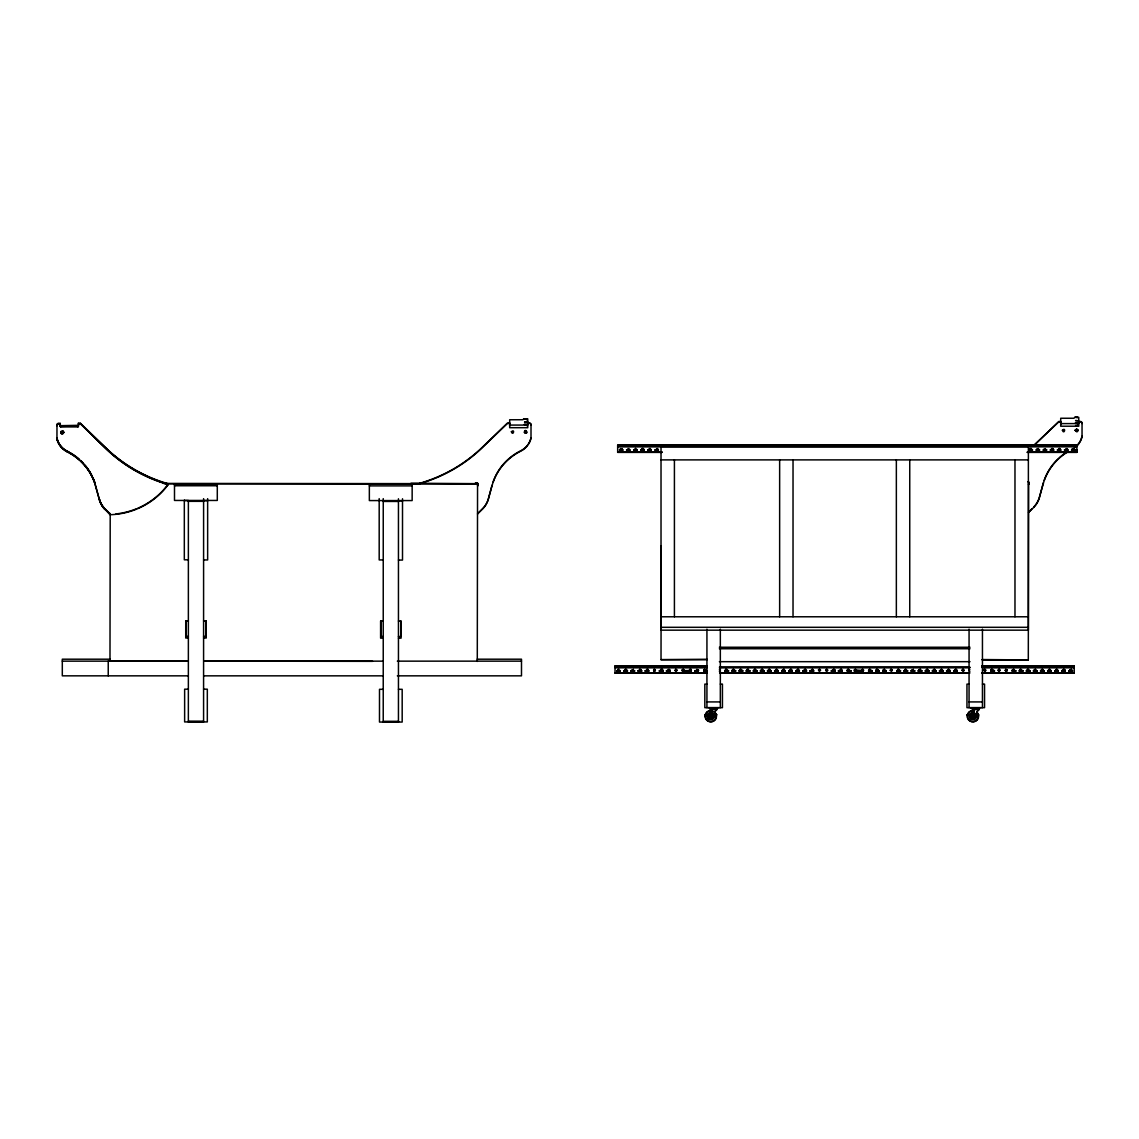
<?xml version="1.0" encoding="UTF-8"?>
<svg xmlns="http://www.w3.org/2000/svg" width="1139" height="1139" viewBox="0 0 1139 1139"><rect width="100%" height="100%" fill="white"/><g stroke="black" fill="none" stroke-linecap="round" stroke-linejoin="round"><path stroke-width="1.5" d="M184.319 500.178L184.319 559.804L188.376 559.804M186.07 620.912L186.07 636.388L188.376 636.388M188.362 721.927L188.376 500.519L184.319 500.519M203.582 721.927L203.596 498.64M205.888 620.912L205.888 636.388L203.582 636.388M207.64 498.64L207.64 559.947L203.596 559.947M379.187 498.626L379.187 559.932L383.231 559.932M380.924 621.04L380.924 636.516L383.231 636.516M383.231 722.055L383.245 498.626M398.451 722.055L398.451 498.768M400.757 621.04L400.757 636.516L398.451 636.516M402.508 498.768L402.508 560.075L398.451 560.075M493.244 481.939A56.395 54.473 -0.6 0 1 520.779 451.129A19.591 18.922 -0.6 0 0 531.002 438.116L531.016 424.633A1.751 1.694 -0.6 0 0 529.493 422.953L527.756 422.953L527.158 425.958M1075.444 447.314A19.591 18.922 -0.6 0 0 1082.036 436.621L1082.05 423.153A1.751 1.694 -0.6 0 0 1080.527 421.473L1078.79 421.458L1078.177 424.477M168.159 484.16A147.799 142.759 -0.6 0 1 105.785 448.197L80.584 423.836L105.785 448.225A147.799 142.759 0 0 0 168.159 484.217L168.159 484.602A73.878 71.358 0 0 1 110.212 514.714L104.788 509.076A23.876 23.065 0 0 1 99.364 499.423L94.58 482.708A56.395 54.473 0 0 0 67.13 451.841A19.591 18.922 0 0 1 56.95 438.8L56.978 424.947A1.751 1.694 -0.6 0 1 58.502 423.267L60.239 423.665L58.502 423.665A1.751 1.694 -0.6 0 0 56.978 425.345L56.978 425.715A1.751 1.694 0 0 1 58.502 424.035L60.239 423.651L58.502 424.035M60.239 423.267L60.438 426.385L78.449 426L78.022 426.812L60.538 426.783L60.239 425.303L60.538 426.385L77.808 426.356M168.145 483.762A147.799 142.759 -0.6 0 1 105.785 447.812L80.641 423.48L78.32 423.281L78.32 426.684M62.303 661.147L188.049 661.147L109.985 661.147L110.212 513.547M477.284 661.432L477.554 483.662L419.665 483.278A147.799 142.759 -0.6 0 0 482.139 447.428L507.353 423.124L509.674 422.939L509.674 425.943M707.148 659.695L661.019 659.666L661.189 545.766M982.174 659.908L1028.303 659.937L1028.574 482.181M1033.173 446.331L1058.843 421.458L1060.708 421.444L1061.007 424.576M667.824 670.316L668.266 669.348M669.419 671.07L669.86 670.102M631.903 670.33L633.441 669.305M711.049 708.529L710.38 711.619M971.539 716.972A1.595 1.595 0 0 0 974.457 715.776L974.087 715.449M662.741 670.131L661.987 671.241M712.117 714.281L711.946 708.529L709.825 708.529M710.309 716.189L711.249 716.303M641.698 449.506L642.239 448.538M682.147 669.903L682.916 671.255M703.674 669.903L707.219 670.643M720.104 669.903L719.35 671.255M748.807 670.515L748.038 669.163L746.728 669.974M782.607 669.903L783.361 671.255L784.686 670.444M784.686 670.515L783.917 669.163L782.607 669.974M818.471 669.903L819.24 671.255L820.55 670.444M854.35 669.903L863.248 670.572M885.131 670.515L884.362 669.163L883.052 669.974M890.185 670.245L890.983 669.163L892.307 669.974M892.307 669.903L891.538 671.255L890.228 670.444M897.361 670.245L898.158 669.163L899.483 669.974M911.755 670.515L913.321 669.348L913.065 671.255M918.917 669.903L919.686 671.255M920.995 670.515L920.241 669.163L918.917 669.974M954.795 669.903L955.564 671.255M990.859 669.903L994.447 670.572M1029.528 449.506L1030.069 448.538M1031.678 449.435L1031.364 450.247M1038.853 449.435L1038.312 450.403M1012.386 669.903L1013.155 671.255L1014.465 670.444M1014.465 670.515L1013.71 669.163L1012.386 669.974M1052.892 450.247L1053.205 449.435M1036.177 670.515L1035.422 669.163L1034.098 669.974M1067.514 449.777L1067.414 448.908M1072.724 448.908L1072.724 450.033M1074.732 449.435L1074.419 450.247M1069.977 669.903L1070.731 671.255M1072.055 670.515L1071.301 669.163L1069.977 669.974M60.111 425.602L60.239 426.655M60.894 432.763L61.349 431.083M63.67 432.393L63.271 431.083M78.434 426.114L78.32 425.317L60.239 425.687M1075.344 430.585L1075.387 429.859M1078.049 430.2L1077.038 431.852L1075.387 430.528M656.206 449.506L656.904 448.567M658.057 449.435L657.118 450.403L656.206 449.421M653.686 670.686L654.042 669.39M711.291 717.584L710.394 717.613L716.289 714.566M972.635 717.598C984.836 713.954 975.582 713.413 967.865 714.879M710.679 708.814L709.412 715.819L711.078 708.529M972.806 708.814L971.524 715.819L973.19 708.529L972.507 711.619M729.957 445.705L727.807 446.047L729.942 446.075M816.037 446.075L813.901 445.748M900.009 446.047L902.145 445.99M988.139 446.132L986.118 445.676L988.182 445.918M983.655 666.913L985.605 666.443M985.591 666.799L983.484 666.699M1074.333 445.776L1072.383 446.175M1071.6 666.87L1069.749 666.913M487.122 502.114A23.876 23.065 -0.6 0 0 488.403 498.64L492.105 485.171L488.403 499.024A23.876 23.065 -0.6 0 1 482.95 508.663L477.512 513.903L482.95 508.279A23.876 23.065 -0.6 0 0 486.709 502.954M1033.97 507.182L1033.97 506.784A23.876 23.065 -0.6 0 0 1039.423 497.159L1043.381 482.893L1039.423 497.544A23.876 23.065 -0.6 0 1 1033.97 507.182L1028.531 512.422L1031.792 508.891M1043.395 483.292L1044.278 480.06A56.395 54.473 -0.6 0 1 1058.088 458.86M973.631 709.184L974.073 708.529L971.951 708.529M492.105 485.57L493.244 481.555A56.395 54.473 -0.6 0 1 520.779 450.745A19.591 18.922 -0.6 0 0 527.414 445.349M1057.846 451.713L1059.996 451.685M634.551 449.321L635.534 448.396L636.616 449.165M620.2 449.307L620.655 448.567M621.04 450.446L622.307 449.634M622.221 449.976L622.15 448.851M677.093 666.457L674.943 666.472M677.064 666.813L675.114 666.899M937.995 446.075L935.902 445.961M1024.118 445.719L1022.309 446.217M1019.334 666.771L1021.484 666.457L1019.505 666.899M1065.022 451.699L1067.172 451.685M660.62 670.017L661.346 669.177M711.861 715.135L711.747 708.629M973.987 715.135L973.873 708.629M641.186 669.974L639.862 669.163L639.107 670.515M640.417 671.255L641.186 670.444M641.072 670.771L641.186 669.903M677.064 669.974L675.74 669.163L674.986 670.515M677.064 670.444L676.295 671.255M682.147 669.974L683.186 669.134L684.226 669.974M684.226 670.444L683.471 671.255M689.323 669.974L690.362 669.134L691.401 669.974M691.401 670.444L690.647 671.255M703.674 669.974L704.714 669.134L705.753 669.974M705.753 670.444L704.714 671.284L703.674 670.444M725.201 669.974L726.241 669.134L727.28 669.974M727.28 670.444L726.525 671.255M732.377 669.974L733.416 669.134L734.498 670.245M732.334 670.173L733.132 671.255L734.456 670.444M739.553 669.974L740.592 669.134L741.631 669.974M739.553 670.444L740.592 671.284L741.631 670.444M741.517 670.771L741.631 669.903M748.807 670.444L748.038 671.255M753.904 669.974L754.943 669.134L755.983 669.974M755.214 671.255L755.983 670.444M761.08 669.974L762.119 669.134L763.158 669.974M763.158 670.444L762.39 671.255M768.256 669.974L769.295 669.134L770.334 669.974M770.334 670.444L769.565 671.255M777.51 669.974L776.471 669.134L775.431 670.515M777.51 670.444L776.471 671.284L775.431 670.444M789.783 669.974L790.822 669.134L791.861 669.974M791.861 670.444L791.092 671.255M796.944 669.974L797.998 669.134L799.037 669.974M798.268 671.255L799.037 670.444M804.12 669.974L805.159 669.134L806.198 669.974M806.198 670.444L805.444 671.255M813.374 669.974L812.335 669.134L811.295 670.515M813.374 670.444L812.335 671.284L811.295 670.444M818.471 669.974L819.511 669.134L820.55 669.974M825.647 669.974L826.686 669.134L827.726 669.974M827.726 670.444L826.971 671.255M832.823 669.974L833.862 669.134L834.901 669.974M834.901 670.444L834.147 671.255M839.998 669.974L841.038 669.134L842.077 669.974M841.322 671.255L842.077 670.444M847.174 669.974L848.213 669.134L849.253 669.974M849.253 670.444L848.498 671.255M854.35 669.974L855.389 669.134L856.428 669.974M856.428 670.444L855.389 671.284L854.35 670.444M861.525 669.974L862.565 669.134L863.604 669.974M863.604 670.444L862.849 671.255M868.701 669.974L869.74 669.134L870.78 669.974M870.78 670.444L870.011 671.255M875.877 669.974L876.916 669.134L877.955 669.974M877.187 671.255L877.955 670.444M877.842 670.771L877.955 669.903M885.131 670.444L884.362 671.255M899.483 670.444L898.443 671.284L897.404 670.444M904.58 669.974L905.619 669.134L906.687 670.245M906.658 670.444L905.889 671.255M920.995 670.444L920.241 671.255M926.092 669.974L927.132 669.134L928.171 669.974M928.171 670.444L927.132 671.284L926.092 670.444M933.268 669.974L934.307 669.134L935.347 669.974M935.347 670.444L934.307 671.284L933.268 670.444M940.444 669.974L941.483 669.134L942.523 669.974M942.523 670.444L941.768 671.255M949.698 669.974L948.388 669.163L947.62 670.515M949.698 670.444L948.944 671.255M954.795 669.974L955.835 669.134L956.874 669.974M956.874 670.444L956.119 671.255M1053.162 449.706L1051.596 450.332M961.971 669.974L963.01 669.134L964.05 669.974M964.05 670.444L963.295 671.255M969.147 669.974L969.901 669.163M983.683 669.974L984.722 669.134L985.762 669.974M985.762 670.444L985.007 671.255M990.859 669.974L991.898 669.134L992.937 669.974M992.937 670.444L992.183 671.255M998.035 669.974L999.074 669.134L1000.113 669.974M1000.113 670.444L999.359 671.255M1007.289 669.974L1005.709 669.262L1005.21 670.515M1006.534 671.255L1007.289 670.444M1007.189 670.771L1007.289 669.903M1019.562 669.974L1020.601 669.134L1021.64 669.974M1021.64 670.444L1020.886 671.255M1026.922 669.974L1027.962 669.134L1029.001 669.974M1029.001 670.444L1028.246 671.255M1036.177 670.444L1035.422 671.255M1041.274 669.974L1042.313 669.134L1043.352 669.974M1043.352 670.444L1042.598 671.255M1048.449 669.974L1049.489 669.134L1050.528 669.974M1049.774 671.255L1050.528 670.444M1055.625 669.974L1056.665 669.134L1057.704 669.974M1057.704 670.444L1056.665 671.284L1055.625 670.444M1062.801 669.974L1063.84 669.134L1064.88 669.974M1064.125 671.255L1064.88 670.444M1064.78 670.771L1064.88 669.903M1071.301 671.255L1072.055 670.444M61.136 432.663L62.303 433.318L63.613 432.35M1075.387 430.243L1076.697 428.89L1078.049 430.585M1078.007 430.528L1076.341 431.453L1075.33 430.186M711.79 709.597L711.619 708.814L712.103 714.708L715.178 714.851M624.756 669.974L625.809 669.134L626.834 669.988M626.834 670.444L625.51 671.17M698.577 670.458L697.239 671.17M686.902 445.719L684.753 446.018L686.902 446.018M682.261 666.899L684.226 666.386L682.147 666.685M859.062 445.79L857.098 446.161M1029.143 445.733L1031.293 445.719M1029.143 446.018L1031.265 445.947M649.059 448.866L649.159 450.204M650.981 449.763L650.17 450.531M648.347 670.501L647.536 671.27M620.214 451.77L622.335 451.699M627.39 451.77L629.511 451.699M634.565 451.628L636.687 451.699M641.741 451.77L643.862 451.699M656.05 446.018L658.214 445.733L656.05 445.733M663.268 445.947L665.375 445.733L663.539 446.217M708.43 445.733L706.28 445.733L708.43 446.018M715.563 445.805L713.598 446.161M632.031 666.899L634.01 666.828M639.207 666.899L641.072 666.899M653.558 666.899L655.537 666.828M660.734 666.899L662.599 666.899M667.91 666.899L669.775 666.899M801.671 445.805L799.55 445.733L801.699 446.018M808.847 445.805L807.038 446.217M703.646 666.472L705.796 666.472L703.788 666.899M703.646 666.756L705.653 666.899M823.226 445.733L821.077 445.733L823.198 445.947M830.359 446.089L826.871 445.975M844.611 446.161L842.604 445.733L844.711 445.947M842.604 446.018L844.711 445.805L842.746 445.862M921.565 445.947L923.672 445.733L921.565 445.805M981.078 445.733L979.07 446.161M993.308 445.805L995.429 446.018L993.308 445.947M1014.792 446.018L1018.351 446.189M1016.913 445.805L1014.835 445.662L1016.942 446.018M1036.362 451.77L1038.469 451.699M1043.538 451.628L1045.645 451.699M1050.713 451.77L1052.82 451.699M1072.226 451.77L1074.348 451.699M992.752 666.828L990.773 666.899M997.807 666.472L999.957 666.472L997.949 666.899M997.807 666.756L999.814 666.899M1005.125 666.899L1006.99 666.899M1004.982 666.756L1007.104 666.685M1007.104 666.543L1005.025 666.543M1012.3 666.899L1014.279 666.828M1012.158 666.756L1014.308 666.472M1050.144 666.543L1048.179 666.899M1050.144 666.685L1048.065 666.386L1050.044 666.899M1055.212 666.756L1057.319 666.386L1055.355 666.899M1064.495 666.828L1062.53 666.899M712.459 716.175L716.303 709.597M714.509 712.687L716.189 709.796M974.4 716.488L978.116 710.124M976.621 712.687L978.316 709.796M656.107 451.613L658.2 451.699M710.28 717.613C698.449 713.996 710.394 714.765 704.756 715.164M627.361 446.004L629.34 446.175M624.713 666.742L626.863 666.472L624.841 666.885M648.903 445.79L650.981 446.104M648.347 666.842L646.24 666.457L648.219 666.899M617.651 669.789L619.089 669.319M699.104 446.004L701.083 446.175M787.305 445.819L785.312 446.146M696.47 666.742L698.62 666.771M698.563 666.842L696.584 666.885M871.307 446.004L873.456 446.032L871.42 445.847M957.401 446.004L959.551 445.748M1045.588 445.819L1043.495 446.004L1045.63 445.961M1040.975 666.885L1043.011 666.771M1042.954 666.557L1040.918 666.671L1042.982 666.699M648.903 451.756L651.024 451.713M972.578 715.847L973.147 716.602M777.225 670.899L777.51 669.903M1029.67 448.994L1031.137 448.609M1044.022 448.994L1045.488 448.609M1072.724 448.994L1074.191 448.609M1014.365 670.686L1012.671 670.899M61.136 431.738L61.349 431.467M61.079 432.108L63.428 432.122M61.079 433.034L63.414 433.034M1075.515 429.93L1076.697 429.275L1078.007 430.243M655.295 670.629L653.829 670.8M655.139 670.885L655.395 669.946M619.63 666.856L617.637 666.87M1029.215 451.599L1031.208 451.585M691.373 666.856L689.38 666.87M1038.27 446.189L1036.333 445.691M1035.764 666.856L1033.771 666.87M419.665 483.662A147.799 142.759 -0.6 0 0 482.139 447.812L507.311 423.551L509.688 423.324M1033.158 445.933L1058.786 421.857M636.416 450.104L635.405 450.46M620.442 448.823L622.278 449.179M618.021 669.376L618.406 671.27M712.259 714.922L710.693 713.996L706.337 715.121M977.29 714.851L972.82 713.996L968.449 715.121M711.989 714.808L710.693 714.011L709.198 715.007M974.386 714.922L972.82 714.011L971.325 715.007M815.951 445.847L814.086 445.89M902.045 445.847L900.066 445.819M1069.578 666.699L1071.714 666.728M1071.699 666.514L1069.621 666.557M974.457 714.666L972.848 713.769L971.225 715.007M643.535 450.161L642.239 450.332M1037.017 448.78L1038.312 448.609M1051.368 448.78L1053.062 448.994M1058.544 448.78L1060.067 448.78M1060.067 450.161L1058.772 450.332M1065.72 448.78L1067.015 448.609M985.491 670.899L983.683 670.444M63.2 433.304L61.89 433.646L60.993 432.336M698.591 670.003L696.797 669.419L696.598 670.743M698.065 671.085L694.818 670.857L698.364 670.928M679.613 445.862L677.577 446.032L679.727 446.004M765.807 445.79L763.671 446.032L765.835 446.004M674.971 666.699L677.05 666.671M1024.118 446.004L1021.968 445.733L1024.075 445.933M1019.362 666.699L1021.356 666.885M646.596 669.476L647.65 669.262M770.889 445.947L772.868 446.161M856.984 445.947L859.105 446.018M684.126 666.899L682.161 666.543M1028.517 666.899L1026.666 666.899M634.565 445.947L636.687 445.733L634.537 445.733M641.741 445.947L643.862 446.018L642.026 446.217M656.092 445.947L658.214 446.018M658.057 445.862L656.192 445.862M665.347 445.805L663.268 445.805L665.375 446.018M708.401 445.947L706.308 445.947L709.868 446.189M708.287 445.862L706.422 445.862M713.484 445.947L715.563 445.947M722.738 446.089L720.631 446.018L722.738 445.947M735.011 445.947L737.132 446.018L735.296 446.217M792.417 445.947L794.495 445.947M794.381 446.161L792.374 445.733M806.768 445.947L808.875 446.018M823.084 445.862L819.781 446.189M835.457 445.947L837.535 445.662L835.457 446.089M878.511 445.947L880.632 446.018L878.795 446.217M907.214 445.947L909.321 446.018L907.313 446.161M928.741 445.947L930.848 446.018L928.84 446.161M978.956 445.947L981.035 445.947M980.935 445.862L978.956 445.662L981.078 446.018M631.931 666.543L634.039 666.756M634.01 666.543L632.031 666.6M639.107 666.685L641.214 666.756M641.186 666.543L639.107 666.543M1000.483 445.947L1002.562 445.662L1000.597 446.161M653.459 666.543L655.566 666.756M655.537 666.543L653.558 666.6M1009.738 446.089L1007.616 446.018L1009.738 445.947M660.634 666.685L662.741 666.756M662.713 666.543L660.634 666.543M667.81 666.685L669.917 666.756M669.889 666.543L667.81 666.543M1050.713 445.947L1052.82 446.018L1050.813 446.161M1065.05 445.947L1067.172 445.733L1065.022 445.733M1057.22 666.899L1055.241 666.543M1062.388 666.472L1064.538 666.756M1064.495 666.543L1062.53 666.6M1075.586 425.431L1077.366 425.388M624.77 666.671L626.706 666.899M705.867 714.936L704.856 715.164L710.323 714.11M709.113 714.893L710.266 713.868M701.197 445.819L699.132 445.79M785.255 445.933L787.334 445.961M959.38 445.876L957.515 445.847M698.563 666.557L696.484 666.529M669.419 670.985L667.881 670.501M866.21 446.118L864.131 446.061L866.181 445.904M950.296 445.918L952.361 445.975L950.453 446.189M1036.39 445.918L1038.384 445.904M661.09 669.362L662.4 669.49M662.243 671.042L661.432 671.184M973.347 717.584L974.158 716.901A1.438 1.438 0 0 1 973.29 717.57L973.105 717.584M642.239 448.609L643.535 448.78M1031.137 450.332L1030.069 450.332M1037.245 450.332L1038.312 450.332M1044.42 450.332L1045.488 450.332M1072.297 445.904L1074.348 445.99M1067.015 450.332L1065.947 450.332M1074.191 450.332L1073.109 450.332M683.727 671.07L682.66 671.07M741.133 671.07L740.307 671.17M748.309 671.07L746.728 670.444M776.997 671.07L775.93 671.07M805.7 671.07L804.12 670.444M834.403 671.07L833.591 671.17M841.579 671.07L839.998 670.444M870.281 671.07L868.701 670.444M898.97 671.07L897.902 671.07M927.673 671.07L926.861 671.17M934.848 671.07L933.781 671.07M963.551 671.07L961.971 670.444M983.569 666.642L985.548 666.657M1035.678 671.07L1034.098 670.444M1064.381 671.07L1063.57 671.17M1071.557 671.07L1070.475 671.07M627.902 448.609L629.198 448.78M628.956 450.332L627.888 450.332M654.042 669.461L655.153 669.618M798.952 672.565L797.086 672.58M885.046 672.565L883.181 672.58M1057.234 672.565L1055.383 672.58M936.002 445.89L937.981 445.933M1022.139 445.876L1023.961 445.876M806.113 672.565L804.248 672.58M892.207 672.565L890.356 672.58M1064.41 672.565L1062.545 672.58M649.472 448.581L650.54 448.638M650.44 450.361L649.372 450.304M916.354 446.161L914.346 446.018L916.468 445.947M1059.854 446.161L1057.846 446.018L1059.968 445.947M619.545 672.565L617.694 672.565M626.735 672.565L624.855 672.565M633.896 672.565L632.031 672.565M641.072 672.565L639.207 672.565M647.806 671.099L646.354 670.643M691.302 672.565L689.437 672.565M698.478 672.565L696.612 672.565M705.653 672.565L703.788 672.565M727.18 672.565L725.315 672.565M755.869 672.565L754.004 672.565M777.396 672.565L775.531 672.565M784.401 672.622L782.707 672.565M791.747 672.565L789.882 672.565M813.274 672.565L811.409 672.565M841.977 672.565L840.283 672.622M863.49 672.565L861.625 672.565M870.666 672.565L868.801 672.565M877.842 672.565L875.976 672.565M899.369 672.565L897.504 672.565M928.071 672.565L926.206 672.565M949.599 672.565L947.733 672.565M956.774 672.565L954.909 672.565M963.95 672.565L962.085 672.565M985.463 672.565L983.598 672.565M1014.166 666.6L1012.201 666.543M1014.166 672.565L1012.3 672.565M1035.693 672.565L1033.828 672.565M1042.868 672.565L1041.003 672.565M1050.044 672.565L1048.179 672.565M1071.571 672.565L1069.706 672.565M734.342 672.58L732.477 672.565M820.436 672.58L818.571 672.565M906.544 672.58L904.679 672.565M992.639 672.58L990.773 672.565M655.409 672.58L653.544 672.565M662.585 672.58L660.876 672.622M629.34 445.876L627.375 445.79M648.219 672.58L646.354 672.551M676.893 672.594L675.199 672.608M763.002 672.594L761.293 672.608M849.096 672.594L847.388 672.608M935.19 672.594L933.482 672.608M1021.299 672.594L1019.59 672.608M684.069 672.594L682.361 672.608M770.163 672.594L768.455 672.608M856.257 672.594L854.549 672.608M942.352 672.594L940.643 672.608M1028.46 672.594L1026.752 672.608M669.689 672.608L667.981 672.594M1059.711 451.585L1058.202 451.613M1066.887 451.599L1065.364 451.613M633.327 671.156L632.273 670.956M622.022 451.599L620.499 451.599M629.198 451.599L627.674 451.599M636.374 451.599L634.85 451.599M643.535 451.599L642.026 451.599M894.656 446.217L892.819 446.018L894.941 445.947M966.413 446.217L964.576 445.733L966.684 445.947M1038.156 451.599L1036.632 451.599M1045.331 451.599L1043.808 451.599M1052.507 451.599L1050.984 451.599M1074.034 451.599L1072.511 451.599M741.204 672.594L739.98 672.594M748.437 672.608L747.099 672.608M827.313 672.594L826.074 672.594M834.531 672.608L833.193 672.608M913.407 672.594L912.168 672.594M920.625 672.608L919.301 672.608M999.501 672.594L998.262 672.594M1006.719 672.608L1005.395 672.608M657.872 451.599L656.349 451.599M650.668 451.613L649.358 451.642M1030.895 451.613L1029.585 451.628M1051.852 448.51L1052.664 448.609M1059.028 448.51L1059.84 448.609M812.62 671.17L811.808 671.07M905.889 671.17L904.58 670.444M1020.886 671.17L1019.562 670.444M1042.598 671.17L1041.274 670.444M1058.843 421.843L1060.708 421.843M715.264 714.637L710.38 713.811L712.345 714.666M716.545 714.566L715.377 714.637L716.16 714.58M968.492 714.908C961.444 715.719 982.573 714.666 978.145 714.794M973.233 715.192C974.699 716.545 971.04 717.499 972.777 715.207M710.95 715.192C713.042 716.944 708.586 717.285 710.622 715.207M967.481 715.121C966.043 714.637 968.065 714.609 971.795 717.057M711.434 715.178L710.067 715.221L710.152 717.613L710.095 715.036L711.434 715.007L710.836 717.598M973.56 715.178L972.193 715.221L972.265 717.613L972.863 714.509L973.631 717.57M716.018 714.794L716.944 714.779L705.069 715.15M1060.708 423.594L1078.79 423.594M509.674 425.075L527.756 425.075M617.665 445.321L1076.853 445.321M617.665 445.904L1076.853 445.904M619.445 446.189L622.99 445.975M626.535 446.189L630.081 445.975M633.626 446.189L637.171 445.975M647.806 445.975L651.351 446.189M654.897 445.975L658.442 446.189M683.272 445.975L686.817 446.189M727.593 446.189L731.138 445.975M734.683 446.189L738.229 445.975M748.864 445.975L752.409 446.189M755.954 445.975L759.499 446.189M763.045 446.189L766.59 445.975M770.135 445.975L773.68 446.189M777.239 445.975L780.784 446.189M791.42 445.975L794.965 446.189M798.51 445.975L802.055 446.189M871.193 445.975L874.738 446.189M878.283 445.975L881.842 446.189M899.568 446.189L903.113 445.975M906.658 445.975L910.203 446.189M920.839 446.189L924.384 445.975M935.019 445.975L938.564 446.189M942.11 445.975L945.655 446.189M963.395 445.975L966.94 446.189M970.485 445.975L974.03 446.189M991.756 445.975L995.301 446.189M1043.167 446.189L1046.713 445.975M1050.258 446.189L1053.817 445.975M1064.452 445.975L1067.998 446.189M1071.543 445.975L1076.853 446.189M617.665 446.431L1076.853 446.274M617.665 446.716L1076.853 446.815M619.445 449.834L622.99 449.905M626.535 449.834L630.081 449.905M633.626 449.905L637.171 449.834M640.716 449.905L644.261 449.834M647.806 449.834L651.351 449.905M654.897 449.905L658.442 449.834M1028.987 449.905L1032.532 449.834M1036.077 449.905L1039.622 449.834M1043.167 449.905L1046.713 449.834M1050.258 449.905L1053.817 449.834M1057.362 449.905L1060.907 449.834M1064.452 449.834L1067.998 449.905M1071.543 449.905L1076.853 449.834M619.445 450.204L622.99 450.119M626.535 450.119L630.081 450.204M633.626 450.204L637.171 450.119M640.716 450.204L644.261 450.119M647.806 450.204L651.351 450.119M654.897 450.119L658.442 450.204M1028.987 450.119L1032.532 450.204M1036.077 450.119L1039.622 450.204M1043.167 450.204L1046.713 450.119M1050.258 450.119L1053.817 450.204M1057.362 450.119L1060.907 450.204M1064.452 450.119L1067.998 450.204M1071.543 450.204L1076.853 450.119M661.987 452.397L617.665 452.397L617.665 445.022L1076.853 445.022L1076.853 452.397L1027.221 452.397M661.019 459.885L1028.375 459.885M174.495 485.755L217.293 485.755M369.349 485.883L412.161 485.883M203.596 500.662L207.64 500.662M188.376 500.804L203.596 500.804M383.245 500.918L402.508 500.79M188.376 501.331L203.596 501.331M383.245 501.445L398.451 501.445M661.019 616.783L1028.375 616.783M188.376 620.912L185.742 620.912L185.728 638.011L188.376 638.011M203.582 620.912L206.23 620.912L206.23 638.011L203.582 638.011M383.231 621.04L380.597 621.04L380.597 638.139L383.231 638.139M398.451 621.04L401.085 621.04L401.085 638.139L398.451 638.139M661.019 627.304L1028.375 627.304M719.378 647.251L970.001 647.251M719.378 648.746L970.001 648.746M110.184 659.196L62.303 659.196L62.303 675.84L188.049 675.84M477.17 659.196L521.491 659.196L521.491 675.84L397.34 675.84M383.145 661.147L204.009 661.147L372.595 661.346M397.34 661.147L521.491 661.147M719.378 661.674L970.001 661.674M707.219 665.76L615.032 665.76L615.032 673.135L707.219 673.135M982.032 665.76L1074.219 665.76L1074.219 673.135L982.032 673.135M615.032 666.059L707.219 666.059M982.032 666.059L1074.219 666.059M615.032 667.169L707.219 667.169M719.378 667.226L970.001 667.226M982.032 667.169L1074.219 667.169M615.032 667.454L707.219 667.554L615.032 667.625M969.616 667.454L719.634 667.554L969.616 667.625M1074.219 667.454L982.032 667.554L1074.219 667.625M616.811 670.643L620.356 670.572M623.901 670.643L627.447 670.572M630.992 670.572L634.537 670.643M638.082 670.572L641.627 670.643M645.172 670.572L648.717 670.643M659.353 670.572L662.898 670.643M666.443 670.643L669.988 670.572M682.403 670.643L691.273 670.572M694.818 670.572L698.364 670.643M724.959 670.643L728.504 670.572M732.05 670.643L735.595 670.572M739.14 670.643L742.685 670.572M746.23 670.572L749.775 670.643M753.32 670.643L756.866 670.572M760.411 670.572L763.956 670.643M767.501 670.643L771.046 670.572M774.591 670.572L778.136 670.643M781.681 670.572L785.241 670.643M788.786 670.643L792.331 670.572M795.876 670.572L799.421 670.643M802.967 670.643L806.512 670.572M810.057 670.643L813.602 670.572M831.328 670.643L834.901 669.903M838.418 670.572L841.963 670.643M847.288 670.572L850.833 670.643M868.559 670.643L872.104 670.572M875.649 670.643L879.194 670.572M882.739 670.643L886.284 670.572M896.934 670.643L900.479 670.572M904.024 670.572L907.569 670.643M911.115 670.572L914.66 670.643M918.205 670.572L921.75 670.643M925.295 670.572L928.84 670.643M932.385 670.572L935.931 670.643M939.476 670.643L943.021 670.572M946.566 670.643L950.111 670.572M953.656 670.643L957.201 670.572M1012.172 670.572L1015.717 670.643M1019.263 670.643L1022.808 670.572M1026.353 670.643L1029.898 670.572M1033.443 670.572L1036.988 670.643M1040.533 670.572L1044.079 670.643M1047.624 670.643L1051.169 670.572M1054.714 670.643L1058.259 670.572M1061.804 670.572L1065.364 670.643M1068.909 670.643L1072.454 670.572M616.811 671.441L620.356 671.441M623.901 671.441L627.447 671.441M630.992 671.441L634.537 671.441M638.082 671.441L641.627 671.441M645.172 671.441L648.717 671.441M659.353 671.441L662.898 671.441M666.443 671.441L669.988 671.441M682.403 671.441L691.273 671.441M694.818 671.441L698.364 671.441M703.674 671.441L707.219 671.441M724.959 671.441L728.504 671.441M732.05 671.441L735.595 671.441M739.14 671.441L742.685 671.441M746.23 671.441L749.775 671.441M753.32 671.441L756.866 671.441M760.411 671.441L763.956 671.441M767.501 671.441L771.046 671.441M774.591 671.441L778.136 671.441M781.681 671.441L785.241 671.441M788.786 671.441L792.331 671.441M795.876 671.441L799.421 671.441M802.967 671.441L806.512 671.441M810.057 671.441L813.602 671.441M831.328 671.441L834.873 671.441M838.418 671.441L841.963 671.441M847.288 671.441L850.833 671.441M854.378 671.441L863.248 671.441M868.559 671.441L872.104 671.441M875.649 671.441L879.194 671.441M882.739 671.441L886.284 671.441M896.934 671.441L900.479 671.441M904.024 671.441L907.569 671.441M911.115 671.441L914.66 671.441M918.205 671.441L921.75 671.441M925.295 671.441L928.84 671.441M932.385 671.441L935.931 671.441M939.476 671.441L943.021 671.441M946.566 671.441L950.111 671.441M953.656 671.441L957.201 671.441M990.887 671.441L994.447 671.441M1012.172 671.441L1015.717 671.441M1019.263 671.441L1022.808 671.441M1026.353 671.441L1029.898 671.441M1033.443 671.441L1036.988 671.441M1040.533 671.441L1044.079 671.441M1047.624 671.441L1051.169 671.441M1054.714 671.441L1058.259 671.441M1061.804 671.441L1065.364 671.441M1068.909 671.441L1072.454 671.441M615.032 672.793L707.219 672.793M719.634 672.793L969.616 672.793M982.032 672.793L1074.219 672.793M615.032 672.836L707.219 672.864M719.634 672.836L969.616 672.864M982.032 672.836L1074.219 672.864M719.634 673.135L969.616 673.135M204.009 675.84L383.145 675.84M706.935 684.112L704.827 684.112L704.827 707.675L722.439 707.675L722.439 684.112L720.332 684.112M969.061 684.112L966.954 684.112L966.954 707.675L984.552 707.675L984.552 684.112L982.444 684.112M188.376 689.18L184.632 689.18L184.632 721.927L207.326 721.927L207.326 689.18L203.582 689.18M383.231 689.309L379.501 689.309L379.486 722.055L402.181 722.055L402.181 689.309L398.451 689.309M706.935 701.923L720.332 701.923M969.061 701.923L982.444 701.923M710.095 708.287L717.186 708.287M972.222 708.287L979.298 708.287M709.825 708.814L716.673 708.814L717.257 709.597L711.334 709.597M971.951 708.814L978.8 708.814L979.383 709.597M973.461 709.597L979.241 709.597M188.362 721.186L203.582 721.186M383.231 721.314L398.451 721.314M188.362 721.713L203.582 721.742M383.231 721.87L398.451 721.841M1078.79 421.857L1080.527 421.857A1.751 1.694 -0.6 0 1 1082.05 423.537L1082.05 423.153M527.756 423.338L529.507 423.338A1.751 1.694 -0.6 0 1 531.016 425.018L531.016 424.633M168.159 484.602A147.799 142.759 0 0 1 105.785 448.609L80.641 423.865L78.32 423.281M410.951 483.263L423.025 483.278M163.489 483.42L418.995 483.619M165.269 483.804L477.554 484.047M707.148 659.324L661.019 659.666M982.174 659.538L1028.303 659.937M80.527 423.409C76.512 424.363 81.382 425.203 80.3 423.324M726.241 669.205L727.18 669.732M690.362 669.205L691.131 669.518M650.91 445.89L648.874 445.719M526.816 421.074L527.756 421.587M635.405 450.531L634.594 449.777M621.04 450.531L620.242 449.763M660.634 670.472L661.432 671.255M648.376 666.699L646.368 666.885M643.065 448.424L643.862 449.506M1063.57 671.255L1062.801 670.444M1049.218 671.255L1048.449 670.444M1027.691 671.255L1026.922 670.444M1005.21 670.444L1005.979 671.255M998.035 670.444L998.803 671.255M990.859 670.444L991.628 671.255M969.901 671.255L969.147 670.444M948.388 671.255L947.62 670.444M941.213 671.255L940.444 670.444M912.51 671.255L911.713 670.173M883.807 671.255L883.052 670.444M876.631 671.255L875.877 670.444M862.28 671.255L861.525 670.444M847.943 671.255L847.174 670.444M833.591 671.255L832.823 670.444M826.416 671.255L825.647 670.444M797.713 671.255L796.944 670.444M790.537 671.255L789.783 670.444M769.01 671.255L768.256 670.444M761.834 671.255L761.08 670.444M754.659 671.255L753.904 670.444M725.97 671.255L725.201 670.444M719.35 669.163L720.104 669.974M690.092 671.255L689.323 670.444M675.74 671.255L674.986 670.444M639.862 671.255L639.107 670.444M62.659 431.126C65.663 432.236 61.349 436.066 60.937 432.72M62.602 431.112L63.556 432.436M657.374 448.567L658.029 449.293M625.51 671.255L624.756 670.43M647.65 669.177L648.376 670.031M772.968 445.947L770.847 445.733M1038.312 448.538L1038.853 449.506M642.239 450.403L641.698 449.435M77.723 426.684L77.708 425.901M110.212 513.917L104.788 508.663L110.212 514.714M110.212 514.301L104.788 509.062A23.876 23.065 -0.6 0 1 99.364 499.409L99.364 499.024A23.876 23.065 -0.6 0 0 99.62 499.907M669.504 669.419L669.86 670.173M632.273 671.028L631.903 670.245M662.4 669.405L662.741 670.202M1074.419 448.695L1074.732 449.506M1052.892 448.695L1053.205 449.506M1037.017 450.247L1036.704 449.435M1031.364 448.695L1031.678 449.506M1029.841 450.247L1029.528 449.435M524.481 432.336C529.564 434.429 523.94 427.709 524.709 432.991C529.521 434.642 524.709 426.94 524.353 432.407M653.829 670.871L653.558 670.159M104.788 509.46A23.876 23.065 0 0 1 99.364 499.807L94.565 481.925A56.395 54.473 -0.6 0 0 93.184 478.38M712.202 715.833L711.96 715.449M60.951 432.008L60.937 433.105M974.229 714.708L973.731 708.814L974.244 714.281M1082.036 436.621L1082.022 436.237A19.591 18.922 -0.6 0 1 1075.444 446.915M531.002 438.116L531.002 437.718A19.591 18.922 -0.6 0 1 528.254 444.196M56.95 438.8L56.95 438.415A19.591 18.922 0 0 0 67.13 451.457A56.395 54.473 -0.6 0 1 79.887 460.213A56.395 54.473 0 0 0 67.13 451.457A19.591 18.922 -0.6 0 1 56.95 438.43L56.95 438.045A19.591 18.922 -0.6 0 0 67.13 451.072L67.13 451.841M60.837 425.886L60.837 426.655M56.978 424.947L56.978 425.345A1.751 1.694 0 0 1 58.502 423.651M1014.977 459.885L1014.977 616.783M982.444 629.184L982.444 707.675M981.234 707.675L970.3 707.675L971.04 707.96M969.061 629.184L969.061 707.675M909.748 459.885L909.748 616.783M896.35 459.885L896.35 616.783M793.029 459.885L793.029 616.783M779.646 459.885L779.646 616.783M720.332 629.184L720.332 707.675M719.122 707.675L708.173 707.675M706.935 629.184L706.935 707.675M674.416 459.885L674.416 616.783M108.233 661.147L108.233 675.84M1027.891 481.669A1.694 1.637 -0.6 0 1 1028.574 484.531L1028.574 484.132A1.694 1.637 -0.6 0 0 1029.158 482.495M1074.291 448.168A19.591 18.922 -0.6 0 1 1071.813 449.649M1073.08 448.567A19.591 18.922 -0.6 0 1 1071.813 449.25M1030.98 448.396A147.799 142.759 -0.6 0 1 1028.745 450.418M1044.278 480.459A56.395 54.473 -0.6 0 1 1068.396 451.5M1059.028 457.978A56.395 54.473 -0.6 0 1 1067.271 451.77M976.778 712.331A5.453 5.453 0 0 1 975.639 720.902A5.453 5.453 0 0 1 967.652 717.598A5.453 5.453 0 0 1 972.92 710.736M976.977 712.131A5.738 5.738 0 0 1 975.796 721.158A5.738 5.738 0 0 1 967.381 717.67A5.738 5.738 0 0 1 972.92 710.451M975.482 713.612A3.631 3.631 0 0 1 974.742 719.335A3.631 3.631 0 0 1 969.403 717.129A3.631 3.631 0 0 1 972.92 712.544M975.568 714.651A3.061 3.061 0 0 1 973.446 719.193A3.061 3.061 0 0 1 969.901 715.648A3.061 3.061 0 0 1 974.443 713.541M971.382 715.776A1.595 1.595 0 0 1 973.332 714.651M713.527 711.462A5.453 5.453 0 0 1 714.31 720.361A5.453 5.453 0 0 1 705.682 718.054A5.453 5.453 0 0 1 710.807 710.736M714.851 712.131A5.738 5.738 0 0 1 713.669 721.158A5.738 5.738 0 0 1 705.255 717.67A5.738 5.738 0 0 1 710.793 710.451M713.37 713.612A3.631 3.631 0 0 1 712.886 719.165A3.631 3.631 0 0 1 707.504 717.727A3.631 3.631 0 0 1 709.853 712.672M713.441 714.651A3.061 3.061 0 0 1 711.334 719.193A3.061 3.061 0 0 1 707.775 715.648A3.061 3.061 0 0 1 712.331 713.541M712.174 716.972A1.595 1.595 0 0 1 709.426 716.972M709.255 715.776A1.595 1.595 0 0 1 711.206 714.651M477.554 486.011A1.694 1.637 -0.6 0 0 477.682 483.591A1.694 1.637 -0.6 0 0 475.162 483.705L475.162 483.32A1.694 1.637 -0.6 0 1 477.682 483.192M477.967 483.562A1.694 1.637 -0.6 0 1 477.54 485.627M168.159 484.217A73.878 71.358 0 0 1 137.748 508.265M136.438 508.806A73.878 71.358 0 0 1 122.898 512.863M121.503 513.134A73.878 71.358 0 0 1 115.879 513.945M104.162 507.966A23.876 23.065 -0.6 0 1 99.919 500.79M67.13 451.072A56.395 54.473 -0.6 0 1 69.422 452.283M70.547 452.938A56.395 54.473 -0.6 0 1 78.918 458.96M80.826 460.697A56.395 54.473 -0.6 0 1 82.634 462.519M85.197 465.381A56.395 54.473 -0.6 0 1 91.547 474.935M174.495 483.804L174.495 500.448L217.293 500.448L217.293 483.804L174.495 483.804M369.349 483.933L369.349 500.576L412.147 500.576L412.161 483.933L369.349 483.933M523.726 418.825L522.915 419.736L509.674 419.75L509.674 427.695L527.756 427.695L527.741 418.825L523.726 418.825M1074.746 417.33L1073.949 418.255L1060.708 418.255L1060.708 426.214L1078.79 426.214L1078.761 417.33L1074.746 417.33M511.368 431.724C513.048 436.735 515.383 428.164 511.368 431.724M1062.402 430.229C1064.068 435.255 1066.417 426.684 1062.402 430.229M849.808 445.662L851.929 446.004L849.808 445.662M943.078 445.662L945.156 445.947L943.078 445.662M945.199 445.719L943.049 445.733L945.171 445.79M1026.538 666.4L1028.659 666.457L1026.538 666.4M641.741 445.662L643.862 445.733L641.741 445.662M670.444 445.662L672.523 445.947L670.444 445.662M672.551 445.733L670.401 445.733L672.523 445.805M720.66 445.662L722.781 445.733L720.66 445.662M735.011 445.662L737.132 445.733L735.011 445.662M742.187 445.662L744.308 445.733L742.187 445.662M742.187 445.947L744.308 446.018L742.187 445.947M749.362 445.662L751.484 446.018L749.476 445.591M756.538 445.662L758.659 445.733L756.538 445.662M756.538 445.947L758.659 446.018L756.538 445.947M828.281 445.662L830.359 445.947L828.281 445.662M878.511 445.662L880.632 445.733L878.511 445.662M885.686 445.662L887.808 446.018L885.8 445.591M892.862 445.662L894.969 445.733L892.862 445.662M907.214 445.662L909.321 445.733L907.313 445.591M914.389 445.662L916.496 445.733L914.389 445.662M928.741 445.662L930.848 445.733L928.84 445.591M971.781 445.662L973.859 445.947L971.781 445.662M973.902 445.733L971.752 445.733L973.859 445.805M1007.659 445.662L1009.78 445.733L1007.659 445.662M1050.713 445.662L1052.82 445.733L1050.813 445.591M1057.875 445.662L1059.996 445.733L1057.875 445.662M524.438 424.377L526.645 424.463L524.438 424.377M1075.458 422.882L1077.679 422.982L1075.458 422.882M712.032 716.901L711.092 717.584A1.438 1.438 0 0 0 712.032 716.901M524.666 418.81L526.859 418.924L524.666 418.81M1075.686 417.315L1077.878 417.444L1075.686 417.315M620.242 445.634L622.321 445.748L620.242 445.634M620.242 445.918L622.321 446.047L620.242 445.918M617.609 666.372L619.687 666.486L617.609 666.372M691.999 445.634L694.078 445.762L691.999 445.634M691.999 445.918L694.078 446.047L691.999 445.918M778.094 445.634L780.172 445.762L778.094 445.634M778.094 445.918L780.172 446.047L778.094 445.918M864.202 445.634L866.266 445.762L864.202 445.634M689.366 666.358L691.444 666.5L689.494 666.301M950.296 445.634L952.375 445.762L950.424 445.563M1033.756 666.358L1035.835 666.5L1033.899 666.301M524.581 422.071L526.745 422.213L524.581 422.071M1075.6 420.576L1077.779 420.732L1075.6 420.576M990.773 666.614L992.781 666.756L990.773 666.614M1028.375 446.502L661.019 446.502L661.019 630.166L1028.375 630.166L1028.375 446.502M661.987 452.112L617.665 452.055L661.987 452.126M1076.853 452.055L1027.221 452.112L1076.853 452.126M707.219 666.642L615.032 666.642L707.219 666.714M1074.219 666.642L982.032 666.642L1074.219 666.714M620.356 670.857L616.811 670.857L620.356 670.928M627.447 670.857L623.901 670.857L627.447 670.928M634.537 670.857L630.992 670.857L634.537 670.928M641.627 670.857L638.082 670.857L641.627 670.928M648.717 670.857L645.172 670.857L648.717 670.928M662.898 670.857L659.353 670.857L662.898 670.928M669.988 670.857L666.443 670.857L669.988 670.928M691.273 670.857L682.403 670.857L691.273 670.928M707.219 670.857L703.674 670.857L707.219 670.928M728.504 670.857L724.959 670.857L728.504 670.928M735.595 670.857L732.05 670.857L735.595 670.928M742.685 670.857L739.14 670.857L742.685 670.928M749.775 670.857L746.23 670.857L749.775 670.928M756.866 670.857L753.32 670.857L756.866 670.928M763.956 670.857L760.411 670.857L763.956 670.928M771.046 670.857L767.501 670.857L771.046 670.928M778.136 670.857L774.591 670.857L778.136 670.928M785.241 670.857L781.681 670.857L785.241 670.928M792.331 670.857L788.786 670.857L792.331 670.928M799.421 670.857L795.876 670.857L799.421 670.928M806.512 670.857L802.967 670.857L806.512 670.928M813.602 670.857L810.057 670.857L813.602 670.928M834.873 670.857L831.328 670.857L834.873 670.928M841.963 670.857L838.418 670.857L841.963 670.928M850.833 670.857L847.288 670.857L850.833 670.928M863.248 670.857L854.378 670.857L863.248 670.928M872.104 670.857L868.559 670.857L872.104 670.928M879.194 670.857L875.649 670.857L879.194 670.928M886.284 670.857L882.739 670.857L886.284 670.928M900.479 670.857L896.934 670.857L900.479 670.928M907.569 670.857L904.024 670.857L907.569 670.928M914.66 670.857L911.115 670.857L914.66 670.928M921.75 670.857L918.205 670.857L921.75 670.928M928.84 670.857L925.295 670.857L928.84 670.928M935.931 670.857L932.385 670.857L935.931 670.928M943.021 670.857L939.476 670.857L943.021 670.928M950.111 670.857L946.566 670.857L950.111 670.928M957.201 670.857L953.656 670.857L957.201 670.928M994.447 670.857L990.887 670.857L994.447 670.928M1015.717 670.857L1012.172 670.857L1015.717 670.928M1022.808 670.857L1019.263 670.857L1022.808 670.928M1029.898 670.857L1026.353 670.857L1029.898 670.928M1036.988 670.857L1033.443 670.857L1036.988 670.928M1044.079 670.857L1040.533 670.857L1044.079 670.928M1051.169 670.857L1047.624 670.857L1051.169 670.928M1058.259 670.857L1054.714 670.857L1058.259 670.928M1065.364 670.857L1061.804 670.857L1065.364 670.928M1072.454 670.857L1068.909 670.857L1072.454 670.928M94.58 482.324A56.395 54.473 0 0 0 80.826 461.081A56.395 54.473 -0.6 0 1 94.58 482.31"/></g></svg>
